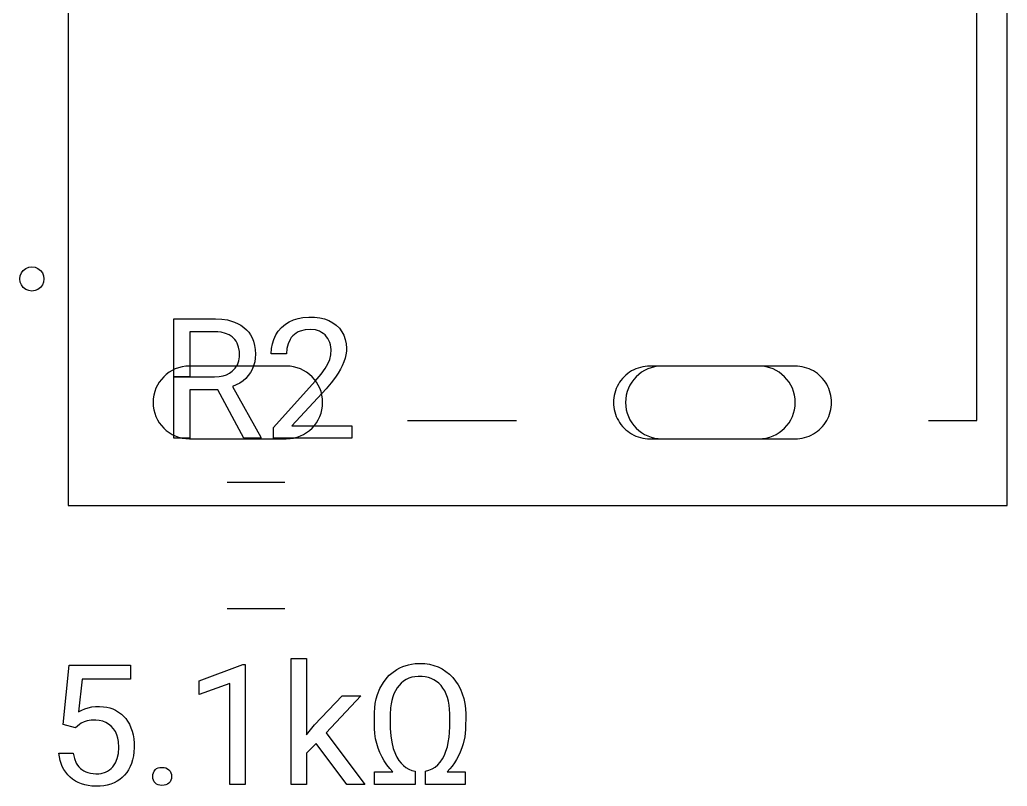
# Model space of a CAD drawing. Header units: inches. Extents: x 3.88 to 7.82, y -6.06 to -2.14.
# Drawn here: x 7.502 to 7.8228, y -4.3893 to -4.1401 of the extents above; entities that cross this region are included whole.
import ezdxf

# ---------------------------------------------------------------- set-up
doc = ezdxf.new("R2010")
doc.units = ezdxf.units.IN
doc.header["$MEASUREMENT"] = 0
doc.layers.add('F.Silkscreen', color=41, linetype='CONTINUOUS', true_color=0xf2eda1)

msp = doc.modelspace()

# ---------------------------------------------------------------- linework, layer by layer
at = {"layer": 'F.Silkscreen', "linetype": 'CONTINUOUS'}
for p, q in [((7.51772, -3.89095), (7.51772, -4.29803)), ((7.82284, -4.29803), (7.82283, -3.89094)), ((7.81299, -4.27047), (7.81299, -3.9185)), ((7.5021, -4.22339), (7.5025, -4.22244)), ((7.5025, -4.22244), (7.50312, -4.22163)), ((7.50312, -4.22163), (7.50394, -4.221)), ((7.50394, -4.221), (7.50489, -4.22061)), ((7.50489, -4.22061), (7.50591, -4.22047)), ((7.50591, -4.22047), (7.50693, -4.22061)), ((7.50693, -4.22061), (7.50787, -4.221)), ((7.50787, -4.221), (7.50869, -4.22163)), ((7.50869, -4.22163), (7.50932, -4.22244)), ((7.50932, -4.22244), (7.50971, -4.22339)), ((7.50197, -4.22441), (7.5021, -4.22339)), ((7.5021, -4.22543), (7.50197, -4.22441)), ((7.5025, -4.22638), (7.5021, -4.22543)), ((7.50971, -4.22543), (7.50932, -4.22638)), ((7.50971, -4.22339), (7.50984, -4.22441)), ((7.50984, -4.22441), (7.50971, -4.22543)), ((7.50312, -4.2272), (7.5025, -4.22638)), ((7.50394, -4.22782), (7.50312, -4.2272)), ((7.50489, -4.22821), (7.50394, -4.22782)), ((7.50591, -4.22835), (7.50489, -4.22821)), ((7.50693, -4.22821), (7.50591, -4.22835)), ((7.50787, -4.22782), (7.50693, -4.22821)), ((7.50869, -4.2272), (7.50787, -4.22782)), ((7.50932, -4.22638), (7.50869, -4.2272)), ((7.55205, -4.24156), (7.55205, -4.23734)), ((7.55205, -4.23734), (7.56553, -4.23735)), ((7.56553, -4.23735), (7.56765, -4.23749)), ((7.56765, -4.23749), (7.56942, -4.23776)), ((7.56942, -4.23776), (7.57073, -4.23809)), ((7.57073, -4.23809), (7.57179, -4.23845)), ((7.57179, -4.23845), (7.57292, -4.23896)), ((7.5883, -4.23915), (7.58956, -4.23835)), ((7.58956, -4.23835), (7.59092, -4.23772)), ((7.59092, -4.23772), (7.5924, -4.23726)), ((7.5924, -4.23726), (7.594, -4.23695)), ((7.594, -4.23695), (7.59588, -4.2368)), ((7.59588, -4.2368), (7.59774, -4.23684)), ((7.59774, -4.23684), (7.59944, -4.23704)), ((7.59944, -4.23704), (7.60101, -4.23741)), ((7.60101, -4.23741), (7.60244, -4.23795)), ((7.60244, -4.23795), (7.60374, -4.23866)), ((7.55205, -4.25628), (7.55205, -4.24156)), ((7.56529, -4.24156), (7.5572, -4.24156)), ((7.5572, -4.24156), (7.5572, -4.25628)), ((7.56638, -4.24161), (7.56529, -4.24156)), ((7.56739, -4.24174), (7.56638, -4.24161)), ((7.56881, -4.2421), (7.56739, -4.24174)), ((7.57292, -4.23896), (7.57383, -4.23947)), ((7.57383, -4.23947), (7.57478, -4.24015)), ((7.57478, -4.24015), (7.57563, -4.24091)), ((7.57563, -4.24091), (7.57638, -4.24176)), ((7.57638, -4.24176), (7.57694, -4.24257)), ((7.58519, -4.24262), (7.58599, -4.24141)), ((7.58599, -4.24141), (7.58706, -4.2402)), ((7.58706, -4.2402), (7.5883, -4.23915)), ((7.59244, -4.24166), (7.5918, -4.24202)), ((7.59313, -4.24137), (7.59244, -4.24166)), ((7.59467, -4.24098), (7.59313, -4.24137)), ((7.59651, -4.24085), (7.59467, -4.24098)), ((7.59805, -4.241), (7.59651, -4.24085)), ((7.59871, -4.24117), (7.59805, -4.241)), ((7.59941, -4.24144), (7.59871, -4.24117)), ((7.60006, -4.24178), (7.59941, -4.24144)), ((7.6006, -4.24215), (7.60006, -4.24178)), ((7.60374, -4.23866), (7.6048, -4.23945)), ((7.6048, -4.23945), (7.60582, -4.24046)), ((7.60582, -4.24046), (7.60666, -4.24159)), ((7.60666, -4.24159), (7.60726, -4.24271)), ((7.56998, -4.2426), (7.56881, -4.2421)), ((7.57098, -4.24325), (7.56998, -4.2426)), ((7.57182, -4.24406), (7.57098, -4.24325)), ((7.57224, -4.24463), (7.57182, -4.24406)), ((7.5726, -4.24525), (7.57224, -4.24463)), ((7.57694, -4.24257), (7.57748, -4.24358)), ((7.57748, -4.24358), (7.57791, -4.24468)), ((7.57791, -4.24468), (7.57826, -4.24602)), ((7.58407, -4.24548), (7.58451, -4.24406)), ((7.58451, -4.24406), (7.58519, -4.24262)), ((7.58979, -4.2441), (7.58916, -4.24546)), ((7.5902, -4.24349), (7.58979, -4.2441)), ((7.59067, -4.24293), (7.5902, -4.24349)), ((7.59121, -4.24244), (7.59067, -4.24293)), ((7.5918, -4.24202), (7.59121, -4.24244)), ((7.60116, -4.24263), (7.6006, -4.24215)), ((7.60166, -4.24319), (7.60116, -4.24263)), ((7.60209, -4.24378), (7.60166, -4.24319)), ((7.60244, -4.24442), (7.60209, -4.24378)), ((7.60272, -4.2451), (7.60244, -4.24442)), ((7.60726, -4.24271), (7.60774, -4.24405)), ((7.60774, -4.24405), (7.60804, -4.24551)), ((7.57309, -4.24656), (7.5726, -4.24525)), ((7.57334, -4.24805), (7.57309, -4.24656)), ((7.57336, -4.24974), (7.57334, -4.24805)), ((7.57826, -4.24602), (7.57846, -4.24731)), ((7.57846, -4.24731), (7.57854, -4.24886)), ((7.5837, -4.2488), (7.5838, -4.24701)), ((7.5838, -4.24701), (7.58407, -4.24548)), ((7.58879, -4.24703), (7.58866, -4.2488)), ((7.58916, -4.24546), (7.58879, -4.24703)), ((7.60294, -4.24582), (7.60272, -4.2451)), ((7.60314, -4.2474), (7.60294, -4.24582)), ((7.60306, -4.24905), (7.60314, -4.2474)), ((7.60812, -4.24795), (7.60797, -4.24906)), ((7.60804, -4.24551), (7.60815, -4.24693)), ((7.60815, -4.24693), (7.60812, -4.24795)), ((7.57268, -4.25233), (7.57314, -4.25106)), ((7.57314, -4.25106), (7.57336, -4.24974)), ((7.57832, -4.25141), (7.57797, -4.25271)), ((7.5785, -4.25014), (7.57832, -4.25141)), ((7.57854, -4.24886), (7.5785, -4.25014)), ((7.58866, -4.2488), (7.5837, -4.2488)), ((7.60212, -4.25205), (7.60272, -4.25057)), ((7.60272, -4.25057), (7.60306, -4.24905)), ((7.60728, -4.25141), (7.60675, -4.25265)), ((7.60769, -4.25022), (7.60728, -4.25141)), ((7.60797, -4.24906), (7.60769, -4.25022)), ((7.58858, -4.25276), (7.55709, -4.25276)), ((7.57008, -4.25508), (7.571, -4.25443)), ((7.571, -4.25443), (7.57196, -4.25346)), ((7.57196, -4.25346), (7.57268, -4.25233)), ((7.5775, -4.25385), (7.57696, -4.25482)), ((7.57797, -4.25271), (7.5775, -4.25385)), ((7.5999, -4.25533), (7.60121, -4.25356)), ((7.60121, -4.25356), (7.60212, -4.25205)), ((7.6062, -4.25371), (7.60543, -4.25502)), ((7.60675, -4.25265), (7.6062, -4.25371)), ((7.70079, -4.25434), (7.70013, -4.25475)), ((7.70147, -4.25397), (7.70079, -4.25434)), ((7.70217, -4.25366), (7.70147, -4.25397)), ((7.7029, -4.25338), (7.70217, -4.25366)), ((7.70364, -4.25316), (7.7029, -4.25338)), ((7.70439, -4.25298), (7.70364, -4.25316)), ((7.70515, -4.25286), (7.70439, -4.25298)), ((7.70592, -4.25278), (7.70515, -4.25286)), ((7.70669, -4.25276), (7.70592, -4.25278)), ((7.75394, -4.25276), (7.70669, -4.25276)), ((7.74213, -4.25276), (7.71063, -4.25276)), ((7.75471, -4.25278), (7.75394, -4.25276)), ((7.75548, -4.25286), (7.75471, -4.25278)), ((7.75624, -4.25298), (7.75548, -4.25286)), ((7.757, -4.25316), (7.75624, -4.25298)), ((7.75773, -4.25338), (7.757, -4.25316)), ((7.75846, -4.25365), (7.75773, -4.25338)), ((7.75916, -4.25397), (7.75846, -4.25365)), ((7.75984, -4.25434), (7.75916, -4.25397)), ((7.7605, -4.25475), (7.75984, -4.25434)), ((7.55205, -4.2762), (7.55205, -4.25628)), ((7.55205, -4.25628), (7.5572, -4.25628)), ((7.5572, -4.25628), (7.55205, -4.25628)), ((7.5572, -4.25628), (7.5652, -4.25628)), ((7.5652, -4.25628), (7.56678, -4.25617)), ((7.56678, -4.25617), (7.56802, -4.25593)), ((7.56802, -4.25593), (7.56915, -4.25555)), ((7.56915, -4.25555), (7.57008, -4.25508)), ((7.57451, -4.25751), (7.57346, -4.25825)), ((7.57539, -4.25675), (7.57451, -4.25751)), ((7.57623, -4.25583), (7.57539, -4.25675)), ((7.57696, -4.25482), (7.57623, -4.25583)), ((7.58445, -4.27266), (7.59791, -4.2577)), ((7.59791, -4.2577), (7.5999, -4.25533)), ((7.60453, -4.25636), (7.60313, -4.25822)), ((7.60543, -4.25502), (7.60453, -4.25636)), ((7.69732, -4.25738), (7.69687, -4.25801)), ((7.69781, -4.25678), (7.69732, -4.25738)), ((7.69834, -4.25622), (7.69781, -4.25678)), ((7.69891, -4.25569), (7.69834, -4.25622)), ((7.6995, -4.2552), (7.69891, -4.25569)), ((7.70013, -4.25475), (7.6995, -4.2552)), ((7.76113, -4.2552), (7.7605, -4.25475)), ((7.76173, -4.25569), (7.76113, -4.2552)), ((7.76229, -4.25622), (7.76173, -4.25569)), ((7.76282, -4.25678), (7.76229, -4.25622)), ((7.76331, -4.25738), (7.76282, -4.25678)), ((7.76376, -4.258), (7.76331, -4.25738)), ((7.56634, -4.26049), (7.5572, -4.26049)), ((7.5572, -4.26049), (7.5572, -4.2762)), ((7.57476, -4.2762), (7.56634, -4.26049)), ((7.5723, -4.25889), (7.57114, -4.25939)), ((7.57114, -4.25939), (7.58028, -4.27589)), ((7.57346, -4.25825), (7.5723, -4.25889)), ((7.6015, -4.26015), (7.59039, -4.27219)), ((7.60313, -4.25822), (7.6015, -4.26015)), ((7.69551, -4.26077), (7.69529, -4.26151)), ((7.69578, -4.26005), (7.69551, -4.26077)), ((7.6961, -4.25934), (7.69578, -4.26005)), ((7.69647, -4.25866), (7.6961, -4.25934)), ((7.69687, -4.25801), (7.69647, -4.25866)), ((7.76417, -4.25866), (7.76376, -4.258)), ((7.76453, -4.25934), (7.76417, -4.25866)), ((7.76485, -4.26005), (7.76453, -4.25934)), ((7.76512, -4.26077), (7.76485, -4.26005)), ((7.76535, -4.26151), (7.76512, -4.26077)), ((7.69491, -4.26379), (7.69488, -4.26457)), ((7.69498, -4.26303), (7.69491, -4.26379)), ((7.69511, -4.26226), (7.69498, -4.26303)), ((7.69529, -4.26151), (7.69511, -4.26226)), ((7.76552, -4.26226), (7.76535, -4.26151)), ((7.76565, -4.26303), (7.76552, -4.26226)), ((7.76572, -4.26379), (7.76565, -4.26303)), ((7.76575, -4.26457), (7.76572, -4.26379)), ((7.69488, -4.26457), (7.69491, -4.26534)), ((7.69491, -4.26534), (7.69498, -4.26611)), ((7.69498, -4.26611), (7.69511, -4.26687)), ((7.69511, -4.26687), (7.69529, -4.26762)), ((7.76535, -4.26762), (7.76552, -4.26687)), ((7.76552, -4.26687), (7.76565, -4.26611)), ((7.76565, -4.26611), (7.76572, -4.26534)), ((7.76572, -4.26534), (7.76575, -4.26457)), ((7.62795, -4.27047), (7.66339, -4.27047)), ((7.69529, -4.26762), (7.69551, -4.26836)), ((7.69551, -4.26836), (7.69578, -4.26909)), ((7.69578, -4.26909), (7.6961, -4.26979)), ((7.6961, -4.26979), (7.69647, -4.27047)), ((7.69647, -4.27047), (7.69687, -4.27113)), ((7.76376, -4.27113), (7.76417, -4.27047)), ((7.76417, -4.27047), (7.76453, -4.26979)), ((7.76453, -4.26979), (7.76485, -4.26909)), ((7.76485, -4.26909), (7.76512, -4.26836)), ((7.76512, -4.26836), (7.76535, -4.26762)), ((7.79725, -4.27047), (7.81299, -4.27047)), ((7.58445, -4.2762), (7.58445, -4.27266)), ((7.59039, -4.27219), (7.60992, -4.27219)), ((7.60992, -4.27219), (7.60992, -4.2762)), ((7.69687, -4.27113), (7.69732, -4.27176)), ((7.69732, -4.27176), (7.69781, -4.27235)), ((7.69781, -4.27235), (7.69834, -4.27292)), ((7.69834, -4.27292), (7.69891, -4.27345)), ((7.69891, -4.27345), (7.6995, -4.27394)), ((7.6995, -4.27394), (7.70013, -4.27439)), ((7.7605, -4.27439), (7.76113, -4.27394)), ((7.76113, -4.27394), (7.76173, -4.27345)), ((7.76173, -4.27345), (7.76229, -4.27292)), ((7.76229, -4.27292), (7.76282, -4.27235)), ((7.76282, -4.27235), (7.76331, -4.27176)), ((7.76331, -4.27176), (7.76376, -4.27113)), ((7.5572, -4.2762), (7.55205, -4.2762)), ((7.55709, -4.27638), (7.58858, -4.27638)), ((7.58028, -4.2762), (7.57476, -4.2762)), ((7.58028, -4.27589), (7.58028, -4.2762)), ((7.60992, -4.2762), (7.58445, -4.2762)), ((7.70013, -4.27439), (7.70079, -4.2748)), ((7.70079, -4.2748), (7.70147, -4.27516)), ((7.70147, -4.27516), (7.70217, -4.27548)), ((7.70217, -4.27548), (7.7029, -4.27575)), ((7.7029, -4.27575), (7.70364, -4.27598)), ((7.70364, -4.27598), (7.70439, -4.27615)), ((7.70439, -4.27615), (7.70515, -4.27628)), ((7.70515, -4.27628), (7.70592, -4.27635)), ((7.70592, -4.27635), (7.70669, -4.27638)), ((7.70669, -4.27638), (7.75394, -4.27638)), ((7.71063, -4.27638), (7.74213, -4.27638)), ((7.75394, -4.27638), (7.75471, -4.27635)), ((7.75471, -4.27635), (7.75548, -4.27628)), ((7.75548, -4.27628), (7.75624, -4.27615)), ((7.75624, -4.27615), (7.757, -4.27598)), ((7.757, -4.27598), (7.75773, -4.27575)), ((7.75773, -4.27575), (7.75846, -4.27548)), ((7.75846, -4.27548), (7.75916, -4.27516)), ((7.75916, -4.27516), (7.75984, -4.2748)), ((7.75984, -4.2748), (7.7605, -4.27439)), ((7.5694, -4.29045), (7.58808, -4.29045)), ((7.51772, -4.29803), (7.82284, -4.29803)), ((7.5694, -4.33159), (7.58808, -4.33159)), ((7.5161, -4.36931), (7.51807, -4.34994)), ((7.51807, -4.34994), (7.53799, -4.34994)), ((7.53799, -4.34994), (7.53799, -4.35451)), ((7.56024, -4.35506), (7.57441, -4.34974)), ((7.57441, -4.34974), (7.57516, -4.34974)), ((7.57516, -4.34974), (7.57516, -4.3888)), ((7.5902, -4.3888), (7.5902, -4.34778)), ((7.5902, -4.34778), (7.59512, -4.34778)), ((7.59512, -4.34778), (7.59512, -4.37258)), ((7.62451, -4.35138), (7.62549, -4.35085)), ((7.62549, -4.35085), (7.6264, -4.35044)), ((7.6264, -4.35044), (7.6283, -4.34983)), ((7.6283, -4.34983), (7.62928, -4.34962)), ((7.62928, -4.34962), (7.63043, -4.34946)), ((7.63043, -4.34946), (7.63201, -4.34939)), ((7.63201, -4.34939), (7.63357, -4.34946)), ((7.63357, -4.34946), (7.63508, -4.34968)), ((7.63508, -4.34968), (7.63652, -4.35005)), ((7.63652, -4.35005), (7.6379, -4.35056)), ((7.6379, -4.35056), (7.63922, -4.35122)), ((7.62013, -4.35559), (7.62136, -4.35399)), ((7.62136, -4.35399), (7.62205, -4.35327)), ((7.62205, -4.35327), (7.62288, -4.35253)), ((7.62288, -4.35253), (7.62451, -4.35138)), ((7.62937, -4.35393), (7.62842, -4.35424)), ((7.63038, -4.35372), (7.62937, -4.35393)), ((7.63145, -4.35362), (7.63038, -4.35372)), ((7.6327, -4.35362), (7.63145, -4.35362)), ((7.63375, -4.35374), (7.6327, -4.35362)), ((7.63475, -4.35396), (7.63375, -4.35374)), ((7.63569, -4.35428), (7.63475, -4.35396)), ((7.63922, -4.35122), (7.64047, -4.35202)), ((7.64047, -4.35202), (7.64162, -4.35295)), ((7.64162, -4.35295), (7.64266, -4.35399)), ((7.64266, -4.35399), (7.64359, -4.35515)), ((7.52224, -4.35451), (7.5211, -4.3651)), ((7.53799, -4.35451), (7.52224, -4.35451)), ((7.56024, -4.35955), (7.56024, -4.35506)), ((7.5702, -4.35589), (7.56024, -4.35955)), ((7.5702, -4.3888), (7.5702, -4.35589)), ((7.61902, -4.35754), (7.62013, -4.35559)), ((7.62525, -4.35654), (7.62461, -4.35738)), ((7.62595, -4.35581), (7.62525, -4.35654)), ((7.62671, -4.35518), (7.62595, -4.35581)), ((7.62754, -4.35466), (7.62671, -4.35518)), ((7.62842, -4.35424), (7.62754, -4.35466)), ((7.63657, -4.35471), (7.63569, -4.35428)), ((7.63739, -4.35524), (7.63657, -4.35471)), ((7.63815, -4.35587), (7.63739, -4.35524)), ((7.63885, -4.35661), (7.63815, -4.35587)), ((7.63948, -4.35744), (7.63885, -4.35661)), ((7.64359, -4.35515), (7.64443, -4.35642)), ((7.64443, -4.35642), (7.64515, -4.35782)), ((7.59776, -4.36943), (7.60677, -4.3599)), ((7.61276, -4.3599), (7.60154, -4.37199)), ((7.60677, -4.3599), (7.61276, -4.3599)), ((7.61782, -4.36088), (7.61821, -4.35955)), ((7.61821, -4.35955), (7.61902, -4.35754)), ((7.62322, -4.36026), (7.62289, -4.36143)), ((7.62357, -4.35931), (7.62322, -4.36026)), ((7.62405, -4.3583), (7.62357, -4.35931)), ((7.62461, -4.35738), (7.62405, -4.3583)), ((7.64004, -4.35836), (7.63948, -4.35744)), ((7.64052, -4.35937), (7.64004, -4.35836)), ((7.64092, -4.36047), (7.64052, -4.35937)), ((7.64123, -4.36166), (7.64092, -4.36047)), ((7.64515, -4.35782), (7.64575, -4.3593)), ((7.64575, -4.3593), (7.64623, -4.36085)), ((7.52423, -4.3638), (7.52537, -4.36357)), ((7.52537, -4.36357), (7.52656, -4.36344)), ((7.52656, -4.36344), (7.52789, -4.36341)), ((7.52789, -4.36341), (7.52917, -4.36349)), ((7.52917, -4.36349), (7.53023, -4.36365)), ((7.53023, -4.36365), (7.53124, -4.3639)), ((7.6173, -4.36384), (7.61749, -4.3624)), ((7.61749, -4.3624), (7.61782, -4.36088)), ((7.62266, -4.36253), (7.62248, -4.36386)), ((7.62289, -4.36143), (7.62266, -4.36253)), ((7.64146, -4.36294), (7.64123, -4.36166)), ((7.64162, -4.36432), (7.64146, -4.36294)), ((7.64623, -4.36085), (7.64658, -4.36247)), ((7.64658, -4.36247), (7.64678, -4.36402)), ((7.5211, -4.3651), (7.5221, -4.36457)), ((7.5221, -4.36457), (7.52314, -4.36413)), ((7.52314, -4.36413), (7.52423, -4.3638)), ((7.53124, -4.3639), (7.5322, -4.36423)), ((7.5322, -4.36423), (7.53311, -4.36464)), ((7.53311, -4.36464), (7.53408, -4.36522)), ((7.53408, -4.36522), (7.53499, -4.3659)), ((7.53499, -4.3659), (7.53572, -4.36659)), ((7.53572, -4.36659), (7.5364, -4.36736)), ((7.61719, -4.36533), (7.6173, -4.36384)), ((7.6172, -4.37056), (7.61719, -4.36533)), ((7.62248, -4.36386), (7.62236, -4.36602)), ((7.62236, -4.36602), (7.62238, -4.3706)), ((7.64169, -4.36579), (7.64162, -4.36432)), ((7.64169, -4.36994), (7.64169, -4.36579)), ((7.64678, -4.36402), (7.64689, -4.36593)), ((7.64689, -4.36593), (7.64684, -4.37089)), ((7.52004, -4.37033), (7.5161, -4.36931)), ((7.52134, -4.36927), (7.52004, -4.37033)), ((7.52195, -4.36886), (7.52134, -4.36927)), ((7.52285, -4.36844), (7.52195, -4.36886)), ((7.52386, -4.36813), (7.52285, -4.36844)), ((7.52516, -4.36791), (7.52386, -4.36813)), ((7.52664, -4.36786), (7.52516, -4.36791)), ((7.5278, -4.36795), (7.52664, -4.36786)), ((7.52897, -4.36821), (7.5278, -4.36795)), ((7.52996, -4.3686), (7.52897, -4.36821)), ((7.53086, -4.36913), (7.52996, -4.3686)), ((7.53168, -4.36979), (7.53086, -4.36913)), ((7.53247, -4.37067), (7.53168, -4.36979)), ((7.5364, -4.36736), (7.537, -4.36819)), ((7.537, -4.36819), (7.5376, -4.36921)), ((7.5376, -4.36921), (7.53809, -4.37031)), ((7.59512, -4.37258), (7.59776, -4.36943)), ((7.64162, -4.37183), (7.64169, -4.36994)), ((7.53307, -4.37158), (7.53247, -4.37067)), ((7.53354, -4.37258), (7.53307, -4.37158)), ((7.53389, -4.37367), (7.53354, -4.37258)), ((7.53809, -4.37031), (7.5385, -4.37148)), ((7.5385, -4.37148), (7.53877, -4.37258)), ((7.53877, -4.37258), (7.53899, -4.3739)), ((7.60154, -4.37199), (7.61409, -4.3888)), ((7.61733, -4.37217), (7.6172, -4.37056)), ((7.61761, -4.37389), (7.61733, -4.37217)), ((7.62238, -4.3706), (7.62255, -4.373)), ((7.62255, -4.373), (7.62285, -4.37504)), ((7.64147, -4.37342), (7.64162, -4.37183)), ((7.64656, -4.37325), (7.64602, -4.37559)), ((7.64684, -4.37089), (7.64656, -4.37325)), ((7.53411, -4.37484), (7.53389, -4.37367)), ((7.53421, -4.37673), (7.53411, -4.37484)), ((7.53899, -4.3739), (7.53911, -4.3753)), ((7.53911, -4.3753), (7.53913, -4.37677)), ((7.59823, -4.37541), (7.59512, -4.37864)), ((7.60827, -4.3888), (7.59823, -4.37541)), ((7.61798, -4.37545), (7.61761, -4.37389)), ((7.61846, -4.37701), (7.61798, -4.37545)), ((7.62285, -4.37504), (7.62335, -4.37706)), ((7.64047, -4.37792), (7.64091, -4.37648)), ((7.64091, -4.37648), (7.64122, -4.37509)), ((7.64122, -4.37509), (7.64147, -4.37342)), ((7.64602, -4.37559), (7.64561, -4.37688)), ((7.51485, -4.37979), (7.51469, -4.37856)), ((7.51469, -4.37856), (7.51937, -4.37856)), ((7.5151, -4.38095), (7.51485, -4.37979)), ((7.51937, -4.37856), (7.51975, -4.38031)), ((7.53366, -4.38036), (7.53406, -4.37866)), ((7.53406, -4.37866), (7.53421, -4.37673)), ((7.53891, -4.37942), (7.53864, -4.38071)), ((7.53906, -4.37822), (7.53891, -4.37942)), ((7.53913, -4.37677), (7.53906, -4.37822)), ((7.59512, -4.37864), (7.59512, -4.3888)), ((7.619, -4.37841), (7.61846, -4.37701)), ((7.61968, -4.37986), (7.619, -4.37841)), ((7.62335, -4.37706), (7.62402, -4.37888)), ((7.62402, -4.37888), (7.62451, -4.37991)), ((7.6393, -4.38044), (7.63993, -4.37924)), ((7.63993, -4.37924), (7.64047, -4.37792)), ((7.64453, -4.3795), (7.64392, -4.38066)), ((7.64507, -4.37828), (7.64453, -4.3795)), ((7.64561, -4.37688), (7.64507, -4.37828)), ((7.51539, -4.38191), (7.5151, -4.38095)), ((7.5158, -4.38294), (7.51539, -4.38191)), ((7.5163, -4.3839), (7.5158, -4.38294)), ((7.51975, -4.38031), (7.52035, -4.3818)), ((7.52035, -4.3818), (7.52074, -4.38245)), ((7.52074, -4.38245), (7.52118, -4.38303)), ((7.52118, -4.38303), (7.52167, -4.38355)), ((7.53166, -4.38355), (7.53218, -4.38301)), ((7.53218, -4.38301), (7.53265, -4.3824)), ((7.53265, -4.3824), (7.53306, -4.38174)), ((7.53306, -4.38174), (7.53366, -4.38036)), ((7.53787, -4.38293), (7.53732, -4.38399)), ((7.53828, -4.38193), (7.53787, -4.38293)), ((7.53864, -4.38071), (7.53828, -4.38193)), ((7.62039, -4.3811), (7.61968, -4.37986)), ((7.62123, -4.38237), (7.62039, -4.3811)), ((7.62217, -4.38355), (7.62123, -4.38237)), ((7.62451, -4.37991), (7.62515, -4.38094)), ((7.62515, -4.38094), (7.62585, -4.38184)), ((7.62585, -4.38184), (7.62662, -4.38262)), ((7.62662, -4.38262), (7.62747, -4.38327)), ((7.63691, -4.38313), (7.63778, -4.38238)), ((7.63778, -4.38238), (7.63858, -4.38149)), ((7.63858, -4.38149), (7.6393, -4.38044)), ((7.64251, -4.38277), (7.64172, -4.38373)), ((7.64325, -4.38175), (7.64251, -4.38277)), ((7.64392, -4.38066), (7.64325, -4.38175)), ((7.51689, -4.3848), (7.5163, -4.3839)), ((7.51756, -4.38563), (7.51689, -4.3848)), ((7.51832, -4.38639), (7.51756, -4.38563)), ((7.52167, -4.38355), (7.52217, -4.38395)), ((7.52217, -4.38395), (7.52277, -4.38434)), ((7.52277, -4.38434), (7.52343, -4.38467)), ((7.52343, -4.38467), (7.52413, -4.38492)), ((7.52413, -4.38492), (7.52496, -4.38513)), ((7.52496, -4.38513), (7.52586, -4.38525)), ((7.52586, -4.38525), (7.52671, -4.38529)), ((7.52671, -4.38529), (7.52765, -4.38526)), ((7.52765, -4.38526), (7.52845, -4.38515)), ((7.52845, -4.38515), (7.52982, -4.38474)), ((7.52982, -4.38474), (7.53048, -4.38442)), ((7.53048, -4.38442), (7.53109, -4.38402)), ((7.53109, -4.38402), (7.53166, -4.38355)), ((7.53601, -4.38578), (7.53527, -4.3865)), ((7.53675, -4.38486), (7.53601, -4.38578)), ((7.53732, -4.38399), (7.53675, -4.38486)), ((7.54516, -4.3862), (7.54522, -4.38552)), ((7.54521, -4.38682), (7.54516, -4.3862)), ((7.54522, -4.38552), (7.54538, -4.38494)), ((7.54538, -4.38494), (7.54565, -4.38441)), ((7.54565, -4.38441), (7.54603, -4.38394)), ((7.54603, -4.38394), (7.54645, -4.38362)), ((7.54645, -4.38362), (7.54696, -4.38339)), ((7.54696, -4.38339), (7.54751, -4.38326)), ((7.54751, -4.38326), (7.54819, -4.38321)), ((7.54819, -4.38321), (7.54887, -4.38326)), ((7.54887, -4.38326), (7.54946, -4.3834)), ((7.54946, -4.3834), (7.54998, -4.38364)), ((7.54998, -4.38364), (7.55041, -4.38397)), ((7.55041, -4.38397), (7.5508, -4.38444)), ((7.5508, -4.38444), (7.55108, -4.38497)), ((7.55108, -4.38497), (7.55124, -4.38556)), ((7.55124, -4.38556), (7.5513, -4.3862)), ((7.5513, -4.3862), (7.55124, -4.38682)), ((7.61728, -4.3888), (7.61728, -4.38463)), ((7.61728, -4.38463), (7.62319, -4.38463)), ((7.62319, -4.38463), (7.62217, -4.38355)), ((7.62747, -4.38327), (7.62838, -4.3838)), ((7.62838, -4.3838), (7.62937, -4.3842)), ((7.62937, -4.3842), (7.63043, -4.38447)), ((7.63043, -4.38447), (7.63043, -4.3888)), ((7.63382, -4.38447), (7.63492, -4.38417)), ((7.63382, -4.3888), (7.63382, -4.38447)), ((7.63492, -4.38417), (7.63595, -4.38373)), ((7.63595, -4.38373), (7.63691, -4.38313)), ((7.64172, -4.38373), (7.64087, -4.38463)), ((7.64087, -4.38463), (7.64673, -4.38463)), ((7.64673, -4.38463), (7.64673, -4.3888)), ((7.51915, -4.38707), (7.51832, -4.38639)), ((7.52004, -4.38767), (7.51915, -4.38707)), ((7.52099, -4.38817), (7.52004, -4.38767)), ((7.52201, -4.38859), (7.52099, -4.38817)), ((7.52308, -4.38891), (7.52201, -4.38859)), ((7.52421, -4.38915), (7.52308, -4.38891)), ((7.5254, -4.38929), (7.52421, -4.38915)), ((7.52665, -4.38935), (7.5254, -4.38929)), ((7.52806, -4.38931), (7.52665, -4.38935)), ((7.52924, -4.38918), (7.52806, -4.38931)), ((7.53036, -4.38898), (7.52924, -4.38918)), ((7.53157, -4.38864), (7.53036, -4.38898)), ((7.53269, -4.38819), (7.53157, -4.38864)), ((7.53361, -4.38771), (7.53269, -4.38819)), ((7.53447, -4.38715), (7.53361, -4.38771)), ((7.53527, -4.3865), (7.53447, -4.38715)), ((7.54538, -4.38742), (7.54521, -4.38682)), ((7.54565, -4.38792), (7.54538, -4.38742)), ((7.54603, -4.38837), (7.54565, -4.38792)), ((7.54645, -4.38868), (7.54603, -4.38837)), ((7.54696, -4.38891), (7.54645, -4.38868)), ((7.54751, -4.38903), (7.54696, -4.38891)), ((7.54819, -4.38907), (7.54751, -4.38903)), ((7.54887, -4.38903), (7.54819, -4.38907)), ((7.54946, -4.38889), (7.54887, -4.38903)), ((7.54998, -4.38867), (7.54946, -4.38889)), ((7.55041, -4.38835), (7.54998, -4.38867)), ((7.5508, -4.3879), (7.55041, -4.38835)), ((7.55108, -4.38739), (7.5508, -4.3879)), ((7.55124, -4.38682), (7.55108, -4.38739)), ((7.57516, -4.3888), (7.5702, -4.3888)), ((7.59512, -4.3888), (7.5902, -4.3888)), ((7.61409, -4.3888), (7.60827, -4.3888)), ((7.63043, -4.3888), (7.61728, -4.3888)), ((7.64673, -4.3888), (7.63382, -4.3888))]:
    msp.add_line(p, q, dxfattribs=at)
at = {"layer": 'F.Silkscreen'}
for centre, start, end in [((7.55709, -4.26457), 90, 270), ((7.58858, -4.26457), -90, 90), ((7.71063, -4.26457), 90, 270), ((7.74213, -4.26457), -90, 90)]:
    msp.add_arc(centre, 0.01181, start, end, dxfattribs=at)

doc.saveas('drawing.dxf')
